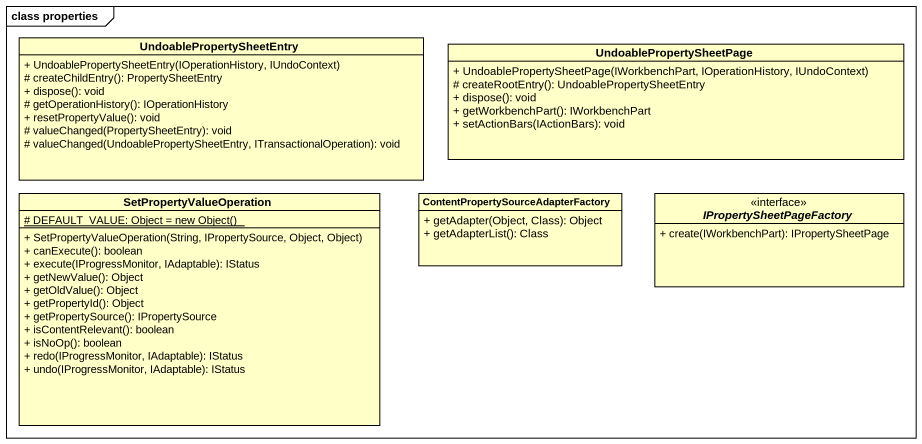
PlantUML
@startuml
mainframe class properties
hide circle
hide empty members
skinparam classAttributeIconSize 0
class UndoablePropertySheetEntry #FFFFC8 {
  + UndoablePropertySheetEntry(IOperationHistory, IUndoContext)
  # createChildEntry(): PropertySheetEntry
  + dispose(): void
  # getOperationHistory(): IOperationHistory
  + resetPropertyValue(): void
  # valueChanged(PropertySheetEntry): void
  # valueChanged(UndoablePropertySheetEntry, ITransactionalOperation): void
}
class UndoablePropertySheetPage #FFFFC8 {
  + UndoablePropertySheetPage(IWorkbenchPart, IOperationHistory, IUndoContext)
  # createRootEntry(): UndoablePropertySheetEntry
  + dispose(): void
  + getWorkbenchPart(): IWorkbenchPart
  + setActionBars(IActionBars): void
}
class SetPropertyValueOperation #FFFFC8 {
  {static} {field} # DEFAULT_VALUE: Object = new Object()
  + SetPropertyValueOperation(String, IPropertySource, Object, Object)
  + canExecute(): boolean
  + execute(IProgressMonitor, IAdaptable): IStatus
  + getNewValue(): Object
  + getOldValue(): Object
  + getPropertyId(): Object
  + getPropertySource(): IPropertySource
  + isContentRelevant(): boolean
  + isNoOp(): boolean
  + redo(IProgressMonitor, IAdaptable): IStatus
  + undo(IProgressMonitor, IAdaptable): IStatus
}
class "ContentPropertySourceAdapterFactory" as ContentPropertySourceAdapter #FFFFC8 {
  + getAdapter(Object, Class): Object
  + getAdapterList(): Class
}
interface IPropertySheetPageFactory #FFFFC8 {
  + create(IWorkbenchPart): IPropertySheetPage
}
@enduml
